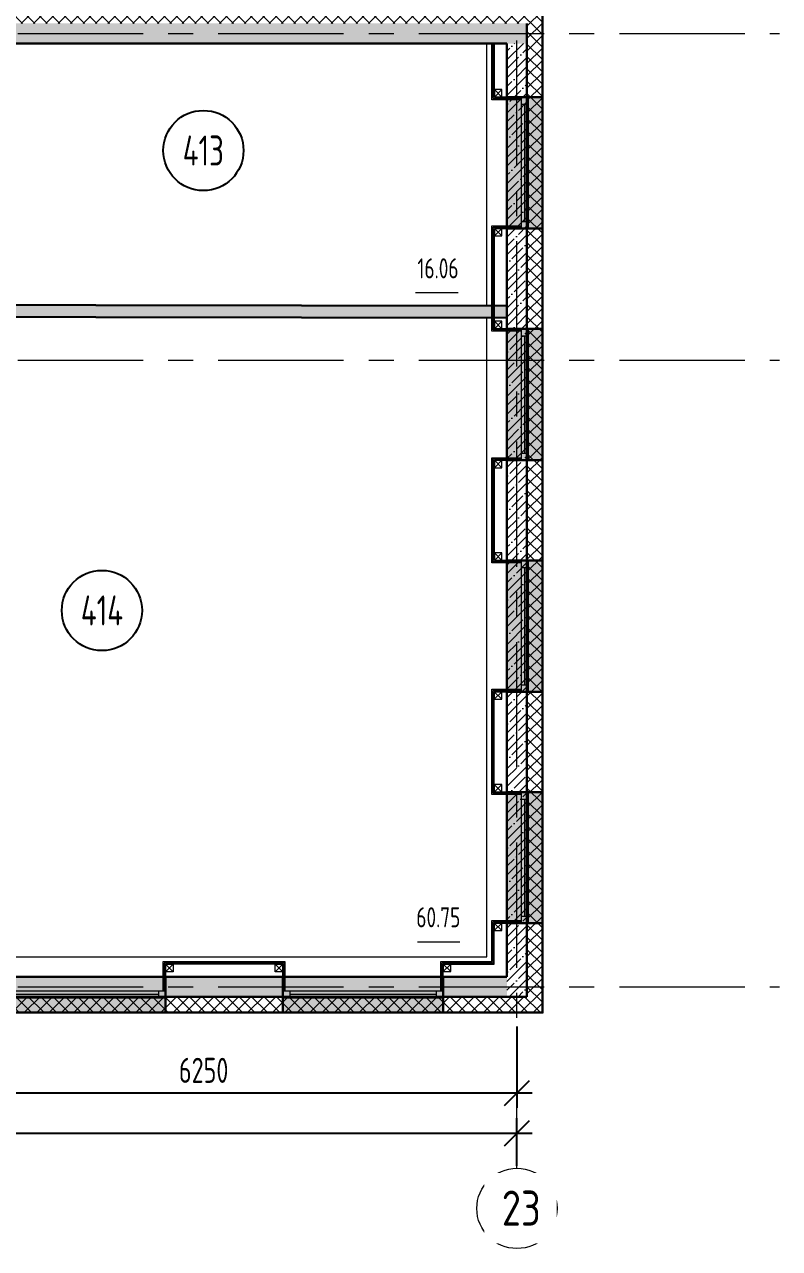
# Model space of a CAD drawing. Header units: millimetres. Extents: x -265044 to 366616, y 0 to 292181.
# Drawn here: x 258514 to 266044, y 52594 to 64806 of the extents above; entities that cross this region are included whole.
import ezdxf
from ezdxf import colors
from ezdxf.entities.mleader import LeaderData, LeaderLine
from ezdxf.enums import TextEntityAlignment as Align
from ezdxf.math import Vec2, Vec3

# ---------------------------------------------------------------- set-up
doc = ezdxf.new("R2010")
doc.units = ezdxf.units.MM
doc.header["$MEASUREMENT"] = 0
doc.header["$PDMODE"] = 3
doc.header["$PDSIZE"] = -4
doc.linetypes.add('CENTER', pattern=[2, 1.25, -0.25, 0.25, -0.25])
doc.layers.get('0').update_dxf_attribs({"color": 250, "lineweight": 9})
doc.layers.get('Defpoints').update_dxf_attribs({"color": 6})
for name, color, linetype, lineweight in [('_0', 250, 'Continuous', 9), ('АР_Маркер экспликации', 239, 'Continuous', 13), ('АР_Навесной фасад', 5, 'Continuous', 5), ('АР_Номер помещения', 1, 'Continuous', 25), ('АР_Окна БЛОК', 250, 'Continuous', 13), ('АР_Оси', 193, 'Continuous', 9), ('АР_Оси размеры', 164, 'Continuous', 9), ('АР_Перегородки газоблок', 165, 'Continuous', 30), ('АР_Перегородки газоблок_Штрих', 165, 'Continuous', 5), ('АР_Подоконники', 163, 'Continuous', 9), ('АР_Помещения_площадь', 19, 'Continuous', 9), ('АР_Сущ Несущая стена', 202, 'Continuous', 30), ('АР_Утеплитель', 250, 'Continuous', 9), ('АР_Штриховка монолит', 250, 'Continuous', 9)]:
    doc.layers.add(name, color=color, linetype=linetype, lineweight=lineweight)
doc.styles.add('ISOCPEUR', font='isocpeur.ttf', dxfattribs={"width": 0.7})
doc.styles.get("Standard").update_dxf_attribs({"font": 'isocpeur.ttf'})
doc.styles.add('Архитект', font='isocpeur.ttf', dxfattribs={"width": 0.8, "oblique": 8})
doc.styles.add('ГОСТ 2.304', font='isocpeur.ttf', dxfattribs={"width": 0.7})
doc.dimstyles.new('СПДС', dxfattribs={"dimscale": 100, "dimtxt": 2.5, "dimasz": 2.5, "dimexe": 1.5, "dimexo": 0, "dimgap": 1, "dimtad": 1, "dimdec": 0, "dimrnd": 1, "dimtxsty": 'ГОСТ 2.304', "dimblk": 'OBLIQUE', "dimcen": 2.5, "dimdle": 1.5, "dimadec": 0, "dimazin": 2, "dimtfac": 0.75, "dimtdec": 0, "dimtmove": 1, "dimatfit": 3, "dimfxl": 1, "dimtolj": 1, "dimarcsym": 1})

# ---------------------------------------------------------------- blocks, each defined once
blk = doc.blocks.new('*U371')
h = blk.add_hatch(color=8)
h.dxf.hatch_style = 1
h.paths.add_polyline_path([(-1600, -140), (0, -140), (0, 220), (-1600, 220)])
at = {"color": 8, "lineweight": 30}
for p, q in [((-1600, -140), (-1600, 220)), ((0, -140), (0, 220))]:
    blk.add_line(p, q, dxfattribs=at)
at = {"color": 8}
for p, q in [((0, 220), (-1600, 220)), ((-1600, 70), (0, 70)), ((-1600, 0), (0, 0)), ((-1530, 0), (-1530, 70)), ((-1530, 35), (-70, 35)), ((-70, 0), (-70, 70)), ((-1600, -140), (0, -140)), ((-1600, -140), (-1600, -140)), ((-1600, -140), (-1600, -140)), ((0, -140), (0, -140)), ((0, -140), (0, -140))]:
    blk.add_line(p, q, dxfattribs=at)
blk = doc.blocks.new('*U372')
h = blk.add_hatch(color=8)
h.dxf.hatch_style = 1
h.paths.add_polyline_path([(-1310, -140), (0, -140), (0, 220), (-1310, 220)])
at = {"color": 8, "lineweight": 30}
for p, q in [((-1310, -140), (-1310, 220)), ((0, -140), (0, 220))]:
    blk.add_line(p, q, dxfattribs=at)
at = {"color": 8}
for p, q in [((0, 220), (-1310, 220)), ((-1310, 70), (0, 70)), ((-1310, 0), (0, 0)), ((-1240, 0), (-1240, 70)), ((-1240, 35), (-70, 35)), ((-70, 0), (-70, 70)), ((-1310, -140), (0, -140)), ((-1310, -140), (-1310, -140)), ((-1310, -140), (-1310, -140)), ((0, -140), (0, -140)), ((0, -140), (0, -140))]:
    blk.add_line(p, q, dxfattribs=at)
blk = doc.blocks.new('_Oblique')
at = {"color": 8, "linetype": 'ByBlock', "lineweight": -2}
blk.add_line((-0.5, -0.5), (0.5, 0.5), dxfattribs=at)
blk = doc.blocks.new('*D491')
at = {"layer": 'Defpoints', "color": 0, "lineweight": 13, "ltscale": 100, "transparency": 16777216}
for p in [(263426, 54809), (257176, 54569), (263426, 54147)]:
    blk.add_point(p, dxfattribs=at)
at = {"layer": 'АР_Оси размеры', "color": 8, "lineweight": -2, "ltscale": 100, "transparency": 16777216}
for p, q in [((263426, 54809), (263426, 53997)), ((257176, 54569), (257176, 53997)), ((257026, 54147), (263576, 54147))]:
    blk.add_line(p, q, dxfattribs=at)
at = {"layer": 'АР_Оси размеры', "color": 8, "lineweight": -2, "ltscale": 100, "transparency": 16777216, "xscale": 250, "yscale": 250, "zscale": 250, "rotation": 180}
blk.add_blockref('_Oblique', (257176, 54147), dxfattribs=at)
at = {"layer": 'АР_Оси размеры', "color": 8, "lineweight": -2, "ltscale": 100, "transparency": 16777216, "xscale": 250, "yscale": 250, "zscale": 250}
blk.add_blockref('_Oblique', (263426, 54147), dxfattribs=at)
at = {"layer": 'АР_Оси размеры', "color": 8, "ltscale": 100, "transparency": 16777216, "insert": (260301, 54372), "char_height": 250, "attachment_point": 5, "style": 'ГОСТ 2.304'}
blk.add_mtext('\\A1;6250', dxfattribs=at)
blk = doc.blocks.new('*D479')
at = {"layer": 'Defpoints', "color": 0, "lineweight": 13, "ltscale": 100, "transparency": 16777216}
for p in [(263426, 53745), (195011, 53419), (263426, 53419)]:
    blk.add_point(p, dxfattribs=at)
at = {"layer": 'АР_Оси размеры', "color": 8, "lineweight": -2, "ltscale": 100, "transparency": 16777216}
for p, q in [((195011, 53419), (195011, 53895)), ((263426, 53419), (263426, 53895)), ((194861, 53745), (263576, 53745))]:
    blk.add_line(p, q, dxfattribs=at)
at = {"layer": 'АР_Оси размеры', "color": 8, "lineweight": -2, "ltscale": 100, "transparency": 16777216, "xscale": 250, "yscale": 250, "zscale": 250, "rotation": 180}
blk.add_blockref('_Oblique', (195011, 53745), dxfattribs=at)
at = {"layer": 'АР_Оси размеры', "color": 8, "lineweight": -2, "ltscale": 100, "transparency": 16777216, "xscale": 250, "yscale": 250, "zscale": 250}
blk.add_blockref('_Oblique', (263426, 53745), dxfattribs=at)
at = {"layer": 'АР_Оси размеры', "color": 8, "ltscale": 100, "transparency": 16777216, "insert": (229218, 53970), "char_height": 250, "attachment_point": 5, "style": 'ГОСТ 2.304'}
blk.add_mtext('\\A1;68415', dxfattribs=at)
blk = doc.blocks.new('*U199')
at = {"layer": 'АР_Номер помещения', "color": 8}
blk.add_circle((-17070, 588), 400, dxfattribs=at)
at = {"layer": 'АР_Помещения_площадь', "color": 8}
blk.add_line((-13501, -2719), (-13923, -2719), dxfattribs=at)
at = {"color": 8, "style": 'ISOCPEUR', "width": 0.7, "flags": 1}
blk.add_attdef('КАТЕГОРИЯ', (-499, -2092), '', height=250, dxfattribs=at)
at = {"layer": 'АР_Номер помещения', "color": 8, "style": 'ISOCPEUR', "width": 0.7}
blk.add_attdef('НОМЕР_ПОМЕЩЕНИЯ', text='', height=300, dxfattribs=at).set_placement((-17070, 588), align=Align.MIDDLE_CENTER)
at = {"layer": 'АР_Помещения_площадь', "color": 8, "lineweight": 30, "width": 0.7, "flags": 104}
blk.add_attdef('ИМЯ_ПОМЕЩЕНИЯ', text='', height=100, dxfattribs=at).set_placement((158, 1217), align=Align.MIDDLE_CENTER)
at = {"layer": 'АР_Помещения_площадь', "color": 8, "style": 'ISOCPEUR', "width": 0.7}
blk.add_attdef('ПЛОЩАДЬ_ПОМЕЩЕНИЯ', text='', height=200, dxfattribs=at).set_placement((-13496, -2472), align=Align.MIDDLE_RIGHT)
blk = doc.blocks.new('*U179')
at = {"layer": 'АР_Номер помещения', "color": 8}
blk.add_circle((-20955, 1683), 400, dxfattribs=at)
at = {"layer": 'АР_Помещения_площадь', "color": 8}
blk.add_line((-18415, 262), (-18838, 262), dxfattribs=at)
at = {"color": 8, "style": 'ISOCPEUR', "width": 0.7, "flags": 1}
blk.add_attdef('КАТЕГОРИЯ', (-499, -2092), '', height=250, dxfattribs=at)
at = {"layer": 'АР_Номер помещения', "color": 8, "style": 'ISOCPEUR', "width": 0.7}
blk.add_attdef('НОМЕР_ПОМЕЩЕНИЯ', text='', height=300, dxfattribs=at).set_placement((-20955, 1683), align=Align.MIDDLE_CENTER)
at = {"layer": 'АР_Помещения_площадь', "color": 8, "lineweight": 30, "width": 0.7, "flags": 104}
blk.add_attdef('ИМЯ_ПОМЕЩЕНИЯ', text='', height=100, dxfattribs=at).set_placement((158, 1217), align=Align.MIDDLE_CENTER)
at = {"layer": 'АР_Помещения_площадь', "color": 8, "style": 'ISOCPEUR', "width": 0.7}
blk.add_attdef('ПЛОЩАДЬ_ПОМЕЩЕНИЯ', text='', height=200, dxfattribs=at).set_placement((-18410, 508), align=Align.MIDDLE_RIGHT)
blk = doc.blocks.new('A$Ce02d65bd')
at = {"color": 8, "ltscale": 100}
for points in [[(0, 0), (0, 75), (75, 75), (75, 0), (0, 0)], [(0, 0), (75, 75)], [(0, 75), (75, 0)]]:
    blk.add_lwpolyline(points, dxfattribs=at)

msp = doc.modelspace()

# ---------------------------------------------------------------- hatches: boundary and pattern name
at = {"layer": 'АР_Перегородки газоблок_Штрих', "ltscale": 100}
h = msp.add_hatch(dxfattribs=at)
h.set_pattern_fill('AR-CONC', color=8, scale=30)
h.set_pattern_definition([(50, (0, 0), (215.17805, -18.82564), [22.5, -247.5]), (355, (0, 0), (-41.6254, 225.65764), [18, -198]), (100.451444, (17.93, -1.57), (173.55265, 206.832), [19.12206, -210.34263]), (46.1842, (0, 60), (320.1724, -49.65578), [33.75, -371.25]), (96.63564, (26.68, 55.86), (280.3986, 292.23558), [28.6831, -315.51413]), (351.18416, (0, 60), (280.3986, 292.2356), [27, -297]), (21, (30, 45), (179.07212, -120.78567), [22.5, -247.5]), (326, (30, 45), (72.9946, 217.54501), [18, -198]), (71.451445, (44.92, 34.93), (252.06671, 96.75935), [19.12206, -210.34263]), (37.5, (0, 0), (3.647957, 99.868156), [0, -195.6, 0, -201, 0, -198.75]), (7.5, (0, 0), (78.92086, 118.323514), [0, -114.6, 0, -191.1, 0, -75.75]), (327.5, (-66.9, 0), (160.14673, -6.766462), [0, -75, 0, -234, 0, -310.5]), (317.5, (-96.9, 0), (174.95585, 30.031495), [0, -97.5, 0, -155.4, 0, -220.5])])
h.paths.add_polyline_path([(263325.5, 62000.3), (257175.6, 62009), (257175.6, 61889), (263325.5, 61880.3)])
at = {"layer": 'АР_Утеплитель', "ltscale": 100}
h = msp.add_hatch(dxfattribs=at)
h.set_pattern_fill('ANSI37', color=8, scale=700)
h.set_pattern_definition([(45, (-750086.02, 104359.21), (-61.871843, 61.871843), []), (135, (-750086.02, 104359.21), (-61.871843, -61.871843), [])])
h.paths.add_polyline_path([(263525.6, 64815.7), (257175.6, 64815.7), (257175.6, 82685.7), (246675.6, 82685.7), (246675.6, 86650.7), (211875.6, 86650.7), (211875.6, 82685.7), (206900.4, 82685.7), (206900.4, 82835.7), (211725.6, 82835.7), (211725.6, 86800.7), (246825.6, 86800.7), (246825.6, 82835.7), (257325.6, 82835.7), (257325.6, 64965.7), (263675.6, 64965.7), (263675.6, 54955.7), (250275.6, 54955.7), (250275.6, 61305.7), (242395.6, 61305.7), (242395.6, 66495.7), (234160.3, 66495.7), (234160.3, 66245.7), (234010.3, 66245.7), (234010.3, 66645.7), (242545.6, 66645.7), (242545.6, 61455.7), (250425.6, 61455.7), (250425.6, 55105.7), (263525.6, 55105.7)])
at = {"layer": 'АР_Штриховка монолит', "ltscale": 100}
h = msp.add_hatch(dxfattribs=at)
h.set_pattern_fill('ANSI35', color=8, scale=500)
h.paths.add_polyline_path([(263525.6, 64815.7), (257175.6, 64815.7), (257175.6, 82486), (256975.6, 82485.3), (256975.6, 64815.7), (256875.6, 64815.7), (256875.6, 63707.4), (257175.6, 63707.4), (257175.6, 64615.7), (263325.6, 64615.7), (263525.6, 64615.7)])
h = msp.add_hatch(dxfattribs=at)
h.set_pattern_fill('ANSI35', color=8, scale=500)
h.paths.add_polyline_path([(263525.6, 64615.7), (263325.6, 64615.7), (263325.6, 55305.7), (263325.6, 55105.7), (263525.6, 55105.7)])
h = msp.add_hatch(dxfattribs=at)
h.set_pattern_fill('ANSI35', color=8, scale=500)
h.paths.add_polyline_path([(250625.6, 55305.7), (250425.6, 55305.7), (250425.6, 55105.7), (263325.6, 55105.7), (263325.6, 55305.7)])

# ---------------------------------------------------------------- linework, layer by layer
at = {"color": 8}
for points in [[(263466, 64055.6), (263175.2, 64055.6), (263175.2, 64615.7)], [(263466, 64068.1), (263187.7, 64068.1), (263187.7, 64615.7)], [(263511.6, 64080.6), (263200.2, 64080.6), (263200.2, 64615.7)], [(263466, 61745.6), (263175.2, 61745.6), (263175.2, 62795.6), (263466, 62795.6)], [(263466, 61758.1), (263187.7, 61758.1), (263187.7, 62783.1), (263466, 62783.1)], [(263511.6, 61770.6), (263200.2, 61770.6), (263200.2, 62770.6), (263578.1, 62770.6)], [(263466, 59433.6), (263175.2, 59433.6), (263175.2, 60483.6), (263466, 60483.6)], [(263466, 59446.1), (263187.7, 59446.1), (263187.7, 60471.1), (263466, 60471.1)], [(263511.6, 59458.6), (263200.2, 59458.6), (263200.2, 60458.6), (263578.1, 60458.6)], [(263465.6, 57123.6), (263174.9, 57123.6), (263174.9, 58173.6), (263465.6, 58173.6)], [(263465.6, 57136.1), (263187.4, 57136.1), (263187.4, 58161.1), (263465.6, 58161.1)], [(263511.2, 57148.6), (263199.9, 57148.6), (263199.9, 58148.6), (263577.7, 58148.6)], [(262665.6, 55165.7), (262665.6, 55456.4), (263174.9, 55456.4), (263174.9, 55865.6), (263465.6, 55865.6)], [(262678.1, 55165.7), (262678.1, 55443.9), (263187.4, 55443.9), (263187.4, 55853.1), (263465.6, 55853.1)], [(262690.6, 55165.8), (262690.6, 55431.4), (263199.9, 55431.4), (263199.9, 55840.6), (263465.6, 55840.6)], [(261115.6, 55165.7), (261115.6, 55454.8), (259895.6, 55454.8), (259895.6, 55165.7)], [(261103.1, 55165.7), (261103.1, 55442.3), (259908.1, 55442.3), (259908.1, 55165.7)], [(261090.6, 55185.3), (261090.6, 55429.8), (259920.6, 55429.8), (259920.6, 55222.9)]]:
    msp.add_lwpolyline(points, dxfattribs=at)
at = {"layer": 'АР_Навесной фасад', "color": 8, "ltscale": 100}
for points in [[(263675.6, 54955.7), (263676, 64965.7)], [(263685.6, 54945.7), (263686, 64975.7)], [(250275.6, 54955.7), (263675.6, 54955.7)], [(250265.6, 54945.7), (263685.6, 54945.7)]]:
    msp.add_lwpolyline(points, dxfattribs=at)
at = {"layer": 'АР_Оси', "color": 8, "linetype": 'CENTER', "ltscale": 1000}
for p, q in [((263425.6, 53394.4), (263425.6, 87701.9)), ((182446.9, 64715.7), (266044, 64715.7)), ((182446.9, 61455.7), (266044, 61455.7)), ((182446.9, 55205.7), (266044, 55205.7))]:
    msp.add_line(p, q, dxfattribs=at)
at = {"layer": 'АР_Оси', "color": 8, "ltscale": 0.5}
msp.add_circle((263425.6, 52994.4), 400, dxfattribs=at)
at = {"layer": 'АР_Перегородки газоблок', "color": 8, "ltscale": 100}
for points in [[(257175.6, 62009.5), (263325.6, 62000.3)], [(263325.6, 61880.3), (257175.6, 61889.5)]]:
    msp.add_lwpolyline(points, dxfattribs=at)
at = {"layer": 'АР_Подоконники', "color": 8, "ltscale": 100}
for p, q in [((263125.6, 62000.6), (263125.6, 64615.7)), ((263125.6, 55505.7), (263125.6, 61880.6)), ((253852.3, 55505.7), (263125.6, 55505.7))]:
    msp.add_line(p, q, dxfattribs=at)
at = {"layer": 'АР_Сущ Несущая стена', "color": 8, "ltscale": 100}
for p, q in [((263525.6, 55105.7), (263525.6, 64815.7)), ((257175.6, 64615.7), (263325.6, 64615.7)), ((263325.6, 55305.7), (263325.6, 64615.7)), ((250625.6, 55305.7), (263325.6, 55305.7)), ((250425.6, 55105.7), (263525.6, 55105.7))]:
    msp.add_line(p, q, dxfattribs=at)

# ---------------------------------------------------------------- block references
at = {"layer": '_0', "color": 8, "lineweight": -3, "ltscale": 500, "xscale": -1}
for p, rotation in [((263200.2, 64080.6), 270), ((263200.2, 62695.6), 270), ((263200.2, 61770.6), 270), ((263200.2, 60383.6), 270), ((263200.2, 59458.6), 270), ((263199.9, 58073.6), 270), ((263199.9, 57148.6), 270), ((263199.9, 55765.6), 270), ((262690.6, 55431.4), 180)]:
    msp.add_blockref('A$Ce02d65bd', p, dxfattribs=dict(at, rotation=rotation))
at = {"layer": '_0', "color": 8, "lineweight": -3, "ltscale": 500, "rotation": 180}
for p in [(259995.6, 55429.8), (261090.6, 55429.8)]:
    msp.add_blockref('A$Ce02d65bd', p, dxfattribs=at)
at = {"layer": 'АР_Маркер экспликации', "color": 8}
ref = msp.add_blockref('*U179', (281253.4, 61864.9), dxfattribs=at)
ref.add_attrib('НОМЕР_ПОМЕЩЕНИЯ', '413', dxfattribs={"layer": 'АР_Номер помещения', "color": 8, "height": 300, "style": 'ISOCPEUR', "width": 0.7}).set_placement((260297.9, 63548.2), align=Align.MIDDLE_CENTER)
ref.add_attrib('ПЛОЩАДЬ_ПОМЕЩЕНИЯ', '16.06', dxfattribs={"layer": 'АР_Помещения_площадь', "color": 8, "height": 200, "style": 'ISOCPEUR', "width": 0.7}).set_placement((262843.1, 62373), align=Align.MIDDLE_RIGHT)
ref = msp.add_blockref('*U199', (276356.4, 58371.3), dxfattribs=at)
ref.add_attrib('НОМЕР_ПОМЕЩЕНИЯ', '414', dxfattribs={"layer": 'АР_Номер помещения', "color": 8, "height": 300, "style": 'ISOCPEUR', "width": 0.7}).set_placement((259286.8, 58959.7), align=Align.MIDDLE_CENTER)
ref.add_attrib('ПЛОЩАДЬ_ПОМЕЩЕНИЯ', '60.75', dxfattribs={"layer": 'АР_Помещения_площадь', "color": 8, "height": 200, "style": 'ISOCPEUR', "width": 0.7}).set_placement((262860.6, 55898.9), align=Align.MIDDLE_RIGHT)
at = {"layer": 'АР_Окна БЛОК', "color": 8, "rotation": 270}
for p in [(263466, 62770.6), (263466, 60458.6), (263466, 58148.6), (263466, 55838.6)]:
    msp.add_blockref('*U372', p, dxfattribs=at)
at = {"layer": 'АР_Окна БЛОК', "color": 8, "xscale": -1, "rotation": 180}
for p in [(259920.6, 55165.7), (262690.6, 55165.7)]:
    msp.add_blockref('*U371', p, dxfattribs=at)

# ---------------------------------------------------------------- dimensions: what is measured, and where the dimension line sits
at = {"layer": 'АР_Оси размеры', "color": 8, "ltscale": 100}
for base, p1, p2, picture, middle in [((263425.6, 54147.1), (257175.6, 54569.2), (263425.6, 54808.6), '*D491', (260300.6, 54372.1)), ((263425.6, 53745), (195010.6, 53419.4), (263425.6, 53419.4), '*D479', (229218.1, 53970))]:
    dim = msp.add_linear_dim(base=base, p1=p1, p2=p2, dimstyle='СПДС', override={"dimclrd": 8, "dimclre": 8, "dimclrt": 8}, dxfattribs=at)
    dim.commit()
    dim.dimension.update_dxf_attribs({"geometry": picture, "text_midpoint": middle})

# ---------------------------------------------------------------- leaders
at = {"color": 8}
ml = msp.add_multileader_mtext('Standard', dxfattribs=at)
ml.set_content('Подиум h150мм', color=8, style='Архитект')
ml.set_leader_properties(color=8)
ml.build(insert=Vec2(0, 0))
ml.multileader.update_dxf_attribs({"text_left_attachment_type": 6, "text_right_attachment_type": 6, "dogleg_length": 100, "arrow_head_size": 250})
ctx = ml.context
ctx.base_point, ctx.char_height, ctx.arrow_head_size, ctx.landing_gap_size, ctx.plane_origin = Vec3(256235.9, 59207.4), 250, 250, 25, Vec3(257345.8, 58428)
ctx.left_attachment, ctx.right_attachment = 6, 6
notes = []
notes.append((ctx, [(0, (1, 1, 0), (256135.9, 59207.4), (1, 0), 100, [(0, [(255245.4, 58352.4)], 256, [])])]))
ctx.mtext.insert, ctx.mtext.width, ctx.mtext.flow_direction = Vec3(256260.9, 59532.4), 3119.834, 5
for ctx, leaders in notes:
    for number, flags, end, landing, length, lines in leaders:
        leader = LeaderData()
        leader.index, (leader.has_last_leader_line, leader.has_dogleg_vector, leader.attachment_direction) = number, flags
        leader.last_leader_point, leader.dogleg_vector, leader.dogleg_length = Vec3(end), Vec3(landing), length
        for number, points, colour, breaks in lines:
            line = LeaderLine()
            line.index, line.vertices, line.color, line.breaks = number, Vec3.list(points), colors.encode_raw_color(colour), breaks
            leader.lines.append(line)
        ctx.leaders.append(leader)

# ---------------------------------------------------------------- next in the draw order: texts
at = {"layer": 'АР_Оси', "color": 8, "insert": (263274.2, 53172.2), "char_height": 350, "width": 370.762, "attachment_point": 1, "line_spacing_factor": 1.149209, "style": 'ГОСТ 2.304', "bg_fill": 2}
msp.add_mtext('{\\W0.8;23}', dxfattribs=at)

doc.saveas('drawing.dxf')
